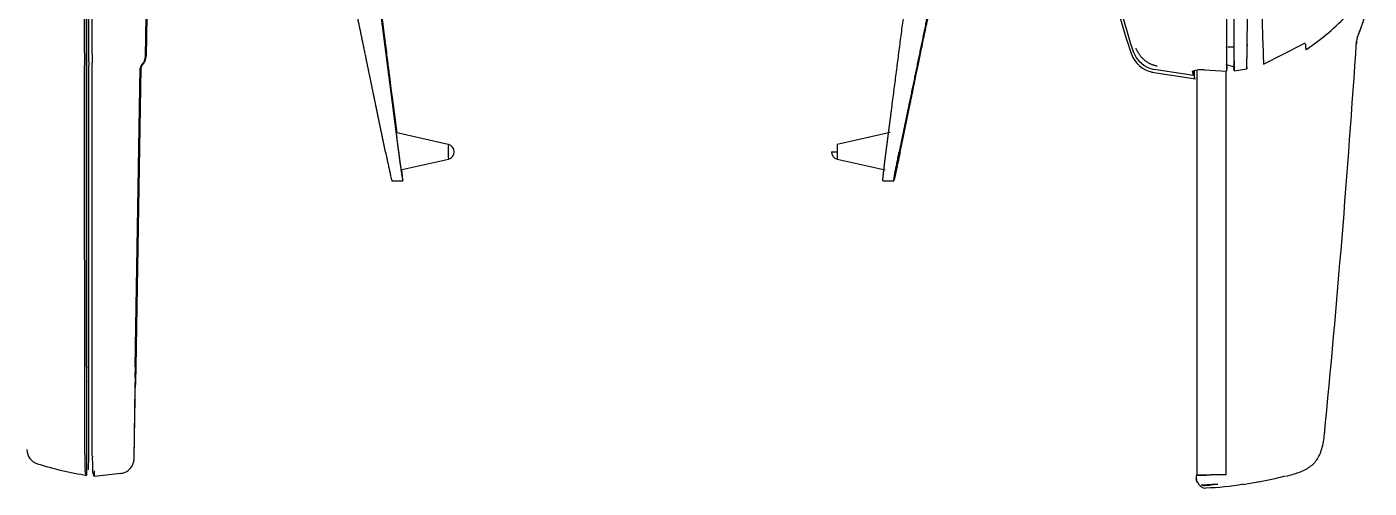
# Model space of a CAD drawing. Header units: millimetres. Extents: x -6176 to 11988, y -1403 to 10916.
# Drawn here: x -4566 to -4032, y 4067 to 4250 of the extents above; entities that cross this region are included whole.
import ezdxf

# ---------------------------------------------------------------- set-up
doc = ezdxf.new("R2010")
doc.units = ezdxf.units.MM

# ---------------------------------------------------------------- blocks, each defined once
blk = doc.blocks.new('08864')
at = {"color": 0, "linetype": 'Continuous'}
for p, q in [((999.69, 1432.33), (999.67, 1493.04)), ((1001.4, 1432.33), (1001.42, 1493.04)), ((1002.69, 1431.84), (1002.67, 1492.65)), ((1000.44, 1307.62), (1000.44, 1473.12)), ((1000.65, 1307.62), (1000.65, 1473.12)), ((1023.93, 1431.02), (1024.66, 1473.09)), ((1024.94, 1473.09), (1024.21, 1431.02)), ((1115.13, 1465.26), (1124.56, 1392.84)), ((1462.03, 1446.24), (1461.84, 1435.46)), ((1461.91, 1435.65), (1462.09, 1446.24)), ((1468.2, 1437.13), (1468.04, 1446.24)), ((1453.73, 1434.5), (1453.76, 1434.55)), ((1453.73, 1434.5), (1453.73, 1434.54)), ((1453.76, 1434.53), (1453.73, 1434.47)), ((1453.73, 1434.47), (1453.73, 1434.5)), ((1453.76, 1434.53), (1453.76, 1434.55)), ((1456.65, 1434.53), (1454.3, 1434.54)), ((1456.65, 1434.53), (1456.72, 1434.48)), ((1456.72, 1434.66), (1456.72, 1434.48)), ((1468.46, 1427.79), (1484.16, 1435.76)), ((1485.24, 1434.04), (1485.31, 1433.64)), ((999.77, 1272.62), (999.72, 1427.41)), ((1001.32, 1272.62), (1001.37, 1427.41)), ((1002.77, 1272.13), (1002.72, 1426.97)), ((1019.78, 1307.59), (1021.85, 1426.15)), ((1022.12, 1426.15), (1020.05, 1307.59)), ((1424.99, 1425.75), (1440.61, 1423.38)), ((1440.85, 1425.15), (1440.85, 1422.71)), ((1442.15, 1264.65), (1442.15, 1425.41)), ((1444.97, 1425.52), (1453.78, 1425.01)), ((1456.68, 1426.79), (1453.66, 1427.48)), ((1453.83, 1426.52), (1453.78, 1425.01)), ((1456.82, 1425.14), (1456.68, 1426.79)), ((1456.82, 1425.14), (1461.78, 1425.97)), ((1461.78, 1425.97), (1461.86, 1430.29)), ((1424.13, 1424.65), (1441.4, 1422.03)), ((1440.36, 1425.02), (1440.23, 1424.94)), ((1440.61, 1423.38), (1440.23, 1424.94)), ((1440.61, 1425.09), (1440.61, 1423.38)), ((1441.29, 1422.18), (1440.85, 1422.71)), ((1453.66, 1264.65), (1453.66, 1425.01)), ((1453.66, 1264.65), (1453.66, 1425.01)), ((1144.33, 1395.95), (1123.36, 1400.6)), ((1319.98, 1400.6), (1299.01, 1395.95)), ((1125.25, 1385.86), (1144.34, 1390.09)), ((1296.66, 1393.02), (1299.06, 1393.02)), ((1299.01, 1390.09), (1318.09, 1385.86)), ((1121.91, 1381.52), (1126.22, 1381.52)), ((1317.13, 1381.52), (1321.44, 1381.52)), ((1019.42, 1271.18), (1019.98, 1303.38)), ((1000.55, 1264.52), (1000.55, 1301.62)), ((1000.55, 1264.52), (1000.55, 1301.62)), ((1019.36, 1271.1), (1019.86, 1299.59)), ((1019.36, 1271.1), (1019.86, 1299.59)), ((1003.55, 1264.07), (1002.86, 1266.27)), ((1003.55, 1266.33), (1003.55, 1264.07)), ((1014.15, 1265.25), (1003.55, 1264.07)), ((1014.15, 1265.25), (1003.55, 1264.07)), ((1441.75, 1264.44), (1441.75, 1263.2)), ((1442.15, 1264.65), (1447.45, 1264.65)), ((1443.76, 1264.65), (1443.76, 1264.47)), ((1453.66, 1264.65), (1446.75, 1264.52)), ((1446.92, 1260.89), (1448.06, 1260.96)), ((1453.66, 1264.65), (1447.45, 1264.65)), ((1453.66, 1264.65), (1453.66, 1264.65)), ((1466.25, 1261.89), (1466.42, 1262))]:
    blk.add_line(p, q, dxfattribs=at)
for centre, radius, start, end in [((1632.61, 1505.83), 227.95, 183.3303, 198.6924), ((1573.07, 1488.81), 167.11, 187.232, 200.1123), ((1464.55, 1459.16), 45.93, 336.3637, 1.5627), ((1434.1, 1511.23), 93.03, 303.6613, 316.9979), ((1837.54, 1442.72), 369.38, 180.867, 182.3166), ((-3484.47, 1764.94), 5000.69, 354.4422, 356.23901), ((1517.48, 1435.33), 12.12, 152.2367, 178.8051), ((1212.83, 1432.15), 213.14, 179.9524, 180.8965), ((788.26, 1432.15), 213.14, 359.1035, 0.0476), ((1217.82, 1431.71), 215.14, 179.9653, 180.892), ((1018.93, 1431.1), 5, 314.5791, 358.9838), ((1019.21, 1431.1), 5, 314.5781, 358.9999), ((1426.42, 1435.47), 11.06, 199.615, 258.8347), ((1427, 1436.53), 10.97, 200.0435, 259.435), ((1742.73, 1431.35), 289.02, 179.3815, 181.2584), ((1792.34, 1433.72), 338.58, 179.8632, 181.2175), ((1643.38, 1431.56), 186.75, 179.0882, 181.464), ((1761.04, 1433.15), 304.32, 179.7499, 181.5085), ((1805.54, 1428.48), 343.77, 178.8379, 180.4185), ((1772.35, 1430.03), 310.49, 178.9629, 179.9515), ((1507.38, 1435.91), 22.22, 180.5797, 184.8258), ((913.37, 1427.47), 86.36, 359.9589, 0.8902), ((1087.72, 1427.47), 86.36, 179.1098, 180.0411), ((917.94, 1427.03), 84.78, 359.9584, 0.899), ((1023.84, 1426.12), 2, 134.5804, 179.0522), ((1024.12, 1426.12), 2, 134.5834, 179.0119), ((1444.02, 1412.78), 12.78, 85.7641, 106.6476), ((1186.28, 1393.75), 42, 177.0017, 180.9986), ((1143.69, 1393.02), 3, 0, 77.4804), ((1340.95, 1393.75), 42, 177.0017, 180.9986), ((1186.28, 1392.29), 42, 179.0014, 182.9983), ((1143.69, 1393.02), 3, 282.5016, 0), ((1299.66, 1393.02), 3, 180.0046, 257.4586), ((1340.95, 1392.29), 42, 179.0014, 182.9983), ((1118.29, 1304.63), 98.56, 178.2806, 181.9316), ((1106.29, 1271.34), 106.52, 179.3099, 182.4888), ((894.81, 1271.34), 106.52, 357.5112, 0.6901), ((1113.54, 1270.95), 110.77, 179.3931, 182.4207), ((1013.5, 1271.14), 5.88, 348.8657, 0.4116), ((1022.74, 1404.22), 141.46, 252.759, 261.0165), ((1013.5, 1271.14), 5.88, 278.3266, 294.0008), ((1444.37, 1263.21), 2.62, 179.5507, 213.6892), ((1445.56, 1263.04), 3.61, 200.2983, 269.599), ((1442.06, 1310.96), 50.3, 271.9052, 275.5476), ((1443.58, 1306.23), 45.75, 271.2197, 274.312), ((1444.34, 1344.2), 84.62, 270.8045, 280.9259), ((1391.68, 1709.78), 454.06, 278.6833, 279.452), ((1448.12, 1368.75), 108.38, 279.7271, 285.5175)]:
    blk.add_arc(centre, radius, start, end, dxfattribs=at)
for centre, major_axis, ratio, start_param, end_param in [((1512.05, 1557.04), (0, 3344.22), 0.017452, 1.549221, 1.607435), ((1512.06, 1557.04), (0, 3342.87), 0.017452, 1.549221, 1.607448), ((1514.94, 1557.04), (0, -3342.6), 0.017452, 4.690813, 4.749048), ((1515.05, 1557.04), (0, -3344.09), 0.017452, 4.690813, 4.748994), ((1000.55, 1307.62), (0, -6), 0.017452, 4.712389, 6.283185), ((1000.55, 1307.62), (0, -6), 0.017452, 0, 1.570796), ((1017.86, 1299.62), (0, -2), 0.999848, 1.746142, 1.939483), ((1017.86, 1299.62), (0, -2), 0.999848, 1.553343, 1.746142), ((982.73, 1274.81), (0, -6), 0.999848, 4.729842, 5.982841), ((982.73, 1274.81), (0, -6), 0.999848, 4.729842, 5.982841), ((1013.36, 1271.2), (0, -6), 0.999848, 0.131448, 1.553343), ((1013.36, 1271.2), (0, -6), 0.999848, 0.131448, 1.553343), ((1446.75, 1264.52), (5, 0.09), 0.000305, 1.570791, 3.159041)]:
    blk.add_ellipse(centre, major_axis=major_axis, ratio=ratio, start_param=start_param, end_param=end_param, dxfattribs=at)
for points, degree, knots in [([(1123.97, 1400.46), (1123.93, 1400.76), (1123.89, 1401.12), (1123.76, 1402.08), (1123.45, 1404.5), (1123.01, 1407.87), (1122.57, 1411.25), (1122.03, 1415.48), (1115.58, 1465.26)], 2, [0.1068051, 0.1068051, 0.1068051, 0.1139677, 0.1139677, 0.1606009, 0.1606009, 0.2538675, 0.2538675, 1, 1, 1]), ([(1318.39, 1392.84), (1318.46, 1393.39), (1318.58, 1394.36), (1318.69, 1395.2), (1318.83, 1396.29), (1318.92, 1396.94), (1319.02, 1397.74), (1319.08, 1398.16), (1319.13, 1398.58), (1319.19, 1399), (1319.24, 1399.43), (1319.3, 1399.87), (1319.46, 1401.12), (1319.66, 1402.7), (1319.9, 1404.49), (1320.05, 1405.65), (1320.77, 1411.24), (1324.27, 1438.25), (1327.77, 1465.26)], 2, [0, 0, 0, 0.020228, 0.020228, 0.046888, 0.046888, 0.066884, 0.066884, 0.078548, 0.078548, 0.090211, 0.090211, 0.113539, 0.113539, 0.160195, 0.160195, 0.253507, 0.253507, 1, 1, 1]), ([(1119.37, 1392.84), (1119.36, 1392.87), (1119.35, 1392.91), (1119.3, 1393.17), (1119.23, 1393.48), (1119.18, 1393.7), (1119.11, 1394.05), (1119.08, 1394.2), (1119.05, 1394.34), (1119.04, 1394.39), (1118.99, 1394.63), (1118.87, 1395.23), (1118.76, 1395.77), (1118.63, 1396.38), (1118.52, 1396.91), (1118.47, 1397.16), (1118.4, 1397.49), (1118.34, 1397.77), (1118.28, 1398.06), (1118.02, 1399.31), (1117.81, 1400.35), (1117.58, 1401.44), (1117.33, 1402.64), (1117.2, 1403.27), (1117.1, 1403.78), (1117.01, 1404.2), (1116.86, 1404.93), (1116.7, 1405.69), (1116.62, 1406.07), (1116.57, 1406.33), (1116.5, 1406.65), (1116.48, 1406.74), (1116.38, 1407.22), (1116.22, 1407.99), (1115.91, 1409.51), (1115.67, 1410.67), (1115.43, 1411.8), (1114.96, 1414.09), (1114.48, 1416.38), (1114.35, 1417.03), (1113.53, 1420.96), (1112.54, 1425.73), (1111.64, 1430.12), (1109.22, 1441.79), (1107.85, 1448.44)], 2, [0, 0, 0, 0.001288, 0.001288, 0.011584, 0.011584, 0.02188, 0.02188, 0.027028, 0.027028, 0.032176, 0.032176, 0.052768, 0.052768, 0.07336, 0.07336, 0.083656, 0.083656, 0.093952, 0.093952, 0.135136, 0.135136, 0.17632, 0.17632, 0.196912, 0.196912, 0.217504, 0.217504, 0.238096, 0.238096, 0.248392, 0.248392, 0.258688, 0.258688, 0.299872, 0.299872, 0.341056, 0.341056, 0.423424, 0.423424, 0.505792, 0.505792, 0.670528, 0.670528, 1, 1, 1]), ([(1335.07, 1448.43), (1331.29, 1430.12), (1327.5, 1411.8), (1326.55, 1407.21), (1325.61, 1402.64), (1324.93, 1399.36), (1324.66, 1398.06), (1324.42, 1396.92), (1324.19, 1395.77), (1324.1, 1395.35), (1323.95, 1394.63), (1323.88, 1394.27), (1323.83, 1394.05), (1323.77, 1393.74), (1323.71, 1393.48), (1323.68, 1393.31), (1323.65, 1393.2), (1323.62, 1393.04), (1323.6, 1392.91), (1323.59, 1392.87), (1323.58, 1392.84)], 2, [0, 0, 0, 0.658888, 0.658888, 0.82361, 0.82361, 0.905971, 0.905971, 0.947151, 0.947151, 0.967742, 0.967742, 0.978037, 0.978037, 0.988332, 0.988332, 0.99348, 0.99348, 0.998627, 0.998627, 1, 1, 1]), ([(1323.98, 1392.84), (1323.99, 1392.87), (1324, 1392.91), (1324.05, 1393.17), (1324.12, 1393.48), (1324.14, 1393.61), (1324.17, 1393.77), (1324.19, 1393.83), (1324.23, 1394.05), (1324.29, 1394.34), (1324.35, 1394.63), (1324.4, 1394.84), (1324.47, 1395.2), (1324.53, 1395.49), (1324.59, 1395.77), (1324.71, 1396.34), (1324.83, 1396.92), (1324.89, 1397.2), (1324.95, 1397.49), (1325.01, 1397.78), (1325.06, 1398.06), (1325.13, 1398.35), (1325.2, 1398.72), (1325.25, 1398.97), (1325.3, 1399.21), (1325.41, 1399.71), (1325.54, 1400.35), (1325.68, 1401.02), (1325.78, 1401.5), (1325.8, 1401.6), (1325.84, 1401.78), (1325.88, 1402), (1325.9, 1402.07), (1325.96, 1402.4), (1326.01, 1402.64), (1326.04, 1402.76), (1326.07, 1402.93), (1326.1, 1403.07), (1326.13, 1403.21), (1326.17, 1403.4), (1326.25, 1403.79), (1326.26, 1403.83), (1326.49, 1404.93), (1326.65, 1405.69), (1326.96, 1407.22), (1327.25, 1408.6), (1327.91, 1411.8), (1328.6, 1415.13), (1335.51, 1448.43)], 2, [0, 0, 0, 0.001284, 0.001284, 0.01158, 0.01158, 0.016728, 0.016728, 0.021876, 0.021876, 0.032172, 0.032172, 0.042468, 0.042468, 0.052764, 0.052764, 0.073356, 0.073356, 0.083652, 0.083652, 0.093948, 0.093948, 0.105715, 0.105715, 0.11454, 0.11454, 0.135133, 0.135133, 0.155725, 0.155725, 0.160873, 0.160873, 0.166021, 0.166021, 0.176317, 0.176317, 0.181465, 0.181465, 0.186613, 0.186613, 0.196909, 0.196909, 0.217501, 0.217501, 0.258685, 0.258685, 0.341053, 0.341053, 1, 1, 1]), ([(1485.16, 1435.69), (1485.16, 1435.77), (1485.13, 1435.84), (1485.04, 1435.95), (1484.96, 1435.99), (1484.77, 1436.02), (1484.64, 1436), (1484.4, 1435.91), (1484.27, 1435.84), (1484.16, 1435.76)], 3, [0, 0, 0, 0, 0.25, 0.25, 0.5, 0.5, 0.75, 0.75, 1, 1, 1, 1]), ([(1485.31, 1433.64), (1485.31, 1433.64), (1485.32, 1433.64), (1485.35, 1433.64), (1485.38, 1433.65), (1485.44, 1433.68), (1485.48, 1433.7), (1485.57, 1433.74), (1485.62, 1433.77), (1485.67, 1433.8)], 3, [0, 0, 0, 0, 0.25, 0.25, 0.5, 0.5, 0.75, 0.75, 1, 1, 1, 1]), ([(1125.65, 1385.95), (1125.65, 1385.95), (1125.64, 1385.98), (1125.6, 1386.14), (1125.54, 1386.47), (1125.46, 1386.96), (1125.37, 1387.51), (1125.29, 1388.07), (1125.2, 1388.69), (1125.09, 1389.47), (1124.97, 1390.32), (1124.85, 1391.22), (1124.72, 1392.14), (1124.6, 1393.09), (1124.48, 1394.04), (1124.36, 1394.98), (1124.17, 1396.53), (1124, 1397.93), (1123.89, 1398.92), (1123.83, 1399.48), (1123.79, 1399.92), (1123.76, 1400.24), (1123.75, 1400.45), (1123.76, 1400.51), (1123.76, 1400.51), (1123.76, 1400.51)], 3, [0, 0, 0, 0, 0.0178747, 0.0357423, 0.0625357, 0.087551, 0.1063159, 0.1250885, 0.1429679, 0.1608401, 0.187638, 0.2055138, 0.2233812, 0.2501728, 0.268047, 0.2859143, 0.3127076, 0.3749026, 0.3927824, 0.4106548, 0.4374524, 0.4553289, 0.4731966, 0.4999879, 0.5005976, 0.5005976, 0.5005976, 0.5005976]), ([(1119.37, 1392.84), (1119.42, 1392.59), (1119.5, 1392.17), (1119.67, 1391.34), (1119.86, 1390.43), (1120.04, 1389.57), (1120.17, 1388.97), (1120.31, 1388.34), (1120.49, 1387.53), (1120.7, 1386.57), (1120.89, 1385.68), (1121.14, 1384.58), (1121.41, 1383.39), (1121.66, 1382.33), (1121.83, 1381.67), (1121.9, 1381.52), (1121.91, 1381.52), (1121.91, 1381.52)], 3, [0, 0, 0, 0, 0.0204083, 0.0357156, 0.0714187, 0.0982017, 0.111596, 0.1249901, 0.1562443, 0.1874988, 0.2187529, 0.2500054, 0.3125203, 0.3750347, 0.4375396, 0.5000337, 0.5000401, 0.5000401, 0.5000401, 0.5000401]), ([(1124.56, 1392.84), (1124.58, 1392.7), (1124.59, 1392.62), (1124.6, 1392.51), (1124.61, 1392.41), (1124.64, 1392.21), (1124.67, 1391.99), (1124.73, 1391.57), (1124.78, 1391.15), (1124.89, 1390.31), (1125, 1389.51), (1125.11, 1388.71), (1125.21, 1387.94), (1125.27, 1387.57), (1125.32, 1387.2), (1125.37, 1386.83), (1125.42, 1386.48), (1125.52, 1385.79), (1125.61, 1385.17), (1125.7, 1384.55), (1125.78, 1384.02), (1125.82, 1383.76), (1125.86, 1383.52), (1125.89, 1383.28), (1125.93, 1383.06), (1125.96, 1382.85), (1125.99, 1382.66), (1126.02, 1382.47), (1126.05, 1382.32), (1126.11, 1382), (1126.15, 1381.81), (1126.19, 1381.62), (1126.21, 1381.54), (1126.22, 1381.5), (1126.23, 1381.5)], 2, [0, 0, 0, 0.0059208, 0.0059208, 0.0118415, 0.0118415, 0.023683, 0.023683, 0.047366, 0.047366, 0.0947321, 0.0947321, 0.1420981, 0.1420981, 0.1657811, 0.1657811, 0.1894641, 0.1894641, 0.2368302, 0.2368302, 0.2841962, 0.2841962, 0.3078792, 0.3078792, 0.3315622, 0.3315622, 0.3552453, 0.3552453, 0.3789283, 0.3789283, 0.4262943, 0.4262943, 0.4736603, 0.4736603, 0.4994606, 0.4994606, 0.4994606]), ([(1317.11, 1381.5), (1317.11, 1381.5), (1317.1, 1381.52), (1317.1, 1381.58), (1317.11, 1381.76), (1317.12, 1381.95), (1317.14, 1382.26), (1317.15, 1382.41), (1317.17, 1382.59), (1317.19, 1382.78), (1317.21, 1382.98), (1317.24, 1383.32), (1317.28, 1383.71), (1317.32, 1384.01), (1317.35, 1384.35), (1317.39, 1384.68), (1317.43, 1385.05), (1317.5, 1385.65), (1317.58, 1386.36), (1317.66, 1387.05), (1317.75, 1387.8), (1317.85, 1388.56), (1317.94, 1389.36), (1317.99, 1389.76), (1318.05, 1390.17), (1318.1, 1390.58), (1318.15, 1391), (1318.2, 1391.42), (1318.26, 1391.83), (1318.28, 1392.04), (1318.31, 1392.25), (1318.33, 1392.43), (1318.37, 1392.68), (1318.37, 1392.75), (1318.39, 1392.84)], 2, [0.498903, 0.498903, 0.498903, 0.5205155, 0.5205155, 0.5678351, 0.5678351, 0.6151547, 0.6151547, 0.6388145, 0.6388145, 0.6624743, 0.6624743, 0.70033, 0.70033, 0.7287218, 0.7287218, 0.7571135, 0.7571135, 0.8044331, 0.8044331, 0.8517527, 0.8517527, 0.8990723, 0.8990723, 0.9227321, 0.9227321, 0.9463919, 0.9463919, 0.9700517, 0.9700517, 0.9818816, 0.9818816, 0.9937115, 0.9937115, 1, 1, 1]), ([(1323.98, 1392.84), (1323.93, 1392.59), (1323.84, 1392.17), (1323.67, 1391.34), (1323.49, 1390.43), (1323.3, 1389.57), (1323.18, 1388.97), (1323.04, 1388.34), (1322.86, 1387.53), (1322.65, 1386.57), (1322.46, 1385.68), (1322.21, 1384.58), (1321.94, 1383.39), (1321.69, 1382.33), (1321.51, 1381.67), (1321.42, 1381.44), (1321.43, 1381.67), (1321.53, 1382.33), (1321.72, 1383.39), (1321.98, 1384.82), (1322.26, 1386.26), (1322.51, 1387.52), (1322.71, 1388.53), (1322.91, 1389.57), (1323.13, 1390.64), (1323.31, 1391.55), (1323.46, 1392.28), (1323.54, 1392.65), (1323.58, 1392.84)], 3, [0, 0, 0, 0, 0.020408, 0.035716, 0.071419, 0.098202, 0.111596, 0.12499, 0.156244, 0.187499, 0.218753, 0.250005, 0.31252, 0.375035, 0.43754, 0.500034, 0.562528, 0.625032, 0.687547, 0.750062, 0.812493, 0.843749, 0.875006, 0.906253, 0.937499, 0.968746, 0.984372, 1, 1, 1, 1]), ([(1126.24, 1381.77), (1126.23, 1381.95), (1126.2, 1382.26), (1126.19, 1382.41), (1126.17, 1382.59), (1126.16, 1382.78), (1126.14, 1382.98), (1126.1, 1383.4), (1126.04, 1383.92), (1125.99, 1384.43), (1125.92, 1385.06), (1125.88, 1385.36), (1125.84, 1385.69), (1125.83, 1385.8), (1125.82, 1385.92)], 2, [0.5683924, 0.5683924, 0.5683924, 0.6157584, 0.6157584, 0.6394415, 0.6394415, 0.6631245, 0.6631245, 0.7104905, 0.7104905, 0.7578565, 0.7578565, 0.7815396, 0.7815396, 0.7895927, 0.7895927, 0.7895927]), ([(1020.05, 1307.59), (1020.05, 1307.06), (1020.04, 1306.54), (1020.02, 1305.77), (1020.02, 1305.52), (1020.01, 1305.01), (1020.01, 1304.76), (1019.99, 1304.04), (1019.99, 1303.58), (1019.97, 1302.71), (1019.96, 1302.3), (1019.95, 1301.56), (1019.94, 1301.23), (1019.93, 1300.79), (1019.93, 1300.65), (1019.92, 1300.53), (1019.92, 1300.53), (1019.92, 1300.53)], 3, [0, 0, 0, 0, 0.125, 0.125, 0.1875, 0.1875, 0.25, 0.25, 0.375, 0.375, 0.5, 0.5, 0.625, 0.625, 0.6875, 0.6875, 0.6877736, 0.6877736, 0.6877736, 0.6877736]), ([(1019.82, 1299.95), (1019.82, 1299.95), (1019.82, 1300), (1019.8, 1300.36), (1019.78, 1300.94), (1019.77, 1301.39)], 3, [0.458887, 0.458887, 0.458887, 0.458887, 0.530617, 0.7038847, 1, 1, 1, 1]), ([(1477.39, 1264.18), (1479.29, 1264.65), (1481.66, 1265.29), (1485.55, 1266.92), (1488.8, 1269.11), (1490.88, 1272.5), (1492.22, 1276.77), (1492.57, 1279.49), (1492.82, 1281.74)], 3, [0, 0, 0, 0, 0.208022, 0.310001, 0.486484, 0.654658, 0.761438, 1, 1, 1, 1]), ([(1000.55, 1264.52), (1000.43, 1264.52), (1000.32, 1264.7), (1000.15, 1265.25), (1000.09, 1265.48), (999.98, 1266.03), (999.92, 1266.35), (999.86, 1266.71)], 3, [0, 0, 0, 0, 0.5, 0.5, 0.75, 0.75, 1, 1, 1, 1]), ([(1444.55, 1260.5), (1444.37, 1260.49), (1444.22, 1260.51), (1443.97, 1260.56), (1443.86, 1260.59), (1443.74, 1260.63), (1443.71, 1260.65), (1443.69, 1260.66)], 3, [0, 0, 0, 0, 0.25, 0.25, 0.5, 0.5, 0.6805231, 0.6805231, 0.6805231, 0.6805231]), ([(1450.23, 1260.99), (1450.22, 1260.99), (1450.21, 1260.99), (1450.08, 1260.94), (1449.69, 1260.88), (1448.53, 1260.74), (1447.79, 1260.67), (1447.02, 1260.62)], 3, [0.4833926, 0.4833926, 0.4833926, 0.4833926, 0.5, 0.5, 0.75, 0.75, 1, 1, 1, 1]), ([(1448.06, 1260.96), (1448.79, 1261.01), (1449.4, 1261.04), (1450.09, 1261.05), (1450.25, 1261.04), (1450.25, 1261.01)], 3, [0, 0, 0, 0, 0.25, 0.25, 0.4413017, 0.4413017, 0.4413017, 0.4413017])]:
    blk.add_open_spline(points, degree=degree, knots=knots, dxfattribs=at)
for points in [[(1506.73, 1440.93), (1506.73, 1440.93), (1506.72, 1440.93), (1506.71, 1440.92)], [(1019.36, 1271.1), (1019.4, 1271.1), (1019.42, 1271.12), (1019.42, 1271.16)], [(1443.67, 1260.68), (1443.67, 1260.68), (1443.69, 1260.69), (1443.73, 1260.68)]]:
    blk.add_open_spline(points, degree=3, dxfattribs=at)
for points, weights in [([(1426.18, 1427.02), (1422.24, 1427.76), (1419.19, 1430.35), (1417.82, 1434.12)], [1.07115030989, 0.976283078427, 0.976283230037, 1.07115076472]), ([(1442.28, 1261.64), (1441.92, 1262.11), (1441.75, 1262.65), (1441.75, 1263.21)], [1.00706394711, 1.02653545893, 1.0862613533, 1.18624163022])]:
    blk.add_rational_spline(points, weights, degree=3, dxfattribs=at)

msp = doc.modelspace()

# ---------------------------------------------------------------- block references
at = {"color": 0}
msp.add_blockref('08864', (-5542.28, 2807.08), dxfattribs=at)

doc.saveas('drawing.dxf')
